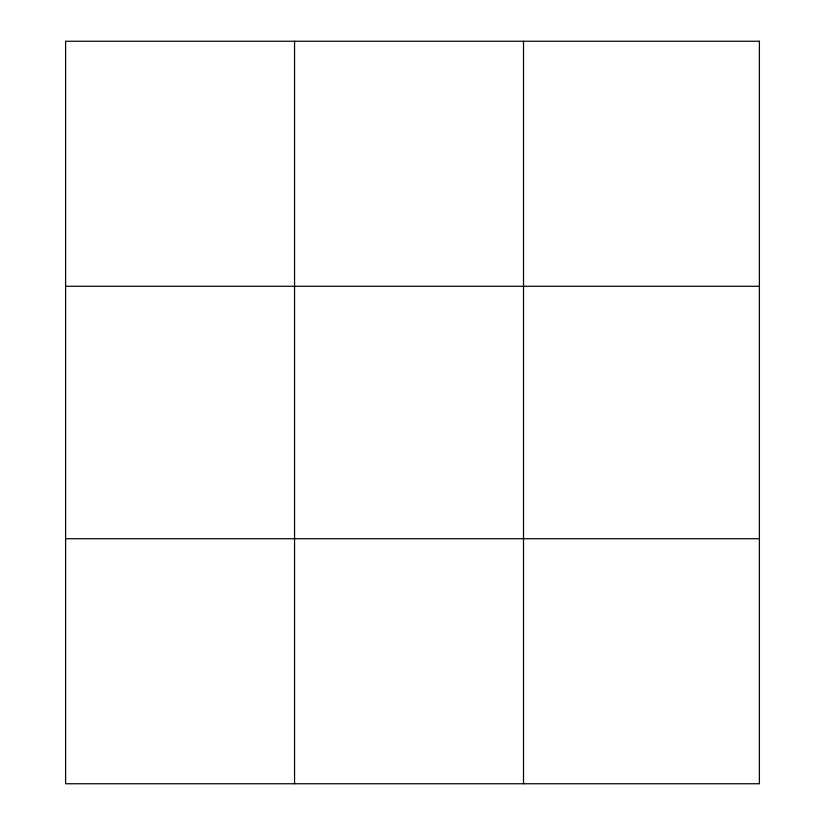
<?xml version="1.0" encoding="UTF-8"?>
<svg xmlns="http://www.w3.org/2000/svg" width="825" height="825" viewBox="0 0 825 825"><rect width="100%" height="100%" fill="white"/><g stroke="black" fill="none" stroke-linecap="round" stroke-linejoin="round"><path stroke-width="1.24" d="M294.556 783.75L294.556 41.25M523.514 783.75L523.514 41.25M65.598 286.275L759.402 286.275M65.598 538.725L759.402 538.725M759.402 41.25L759.402 783.75L65.598 783.75L65.598 41.25L759.402 41.25"/></g></svg>
